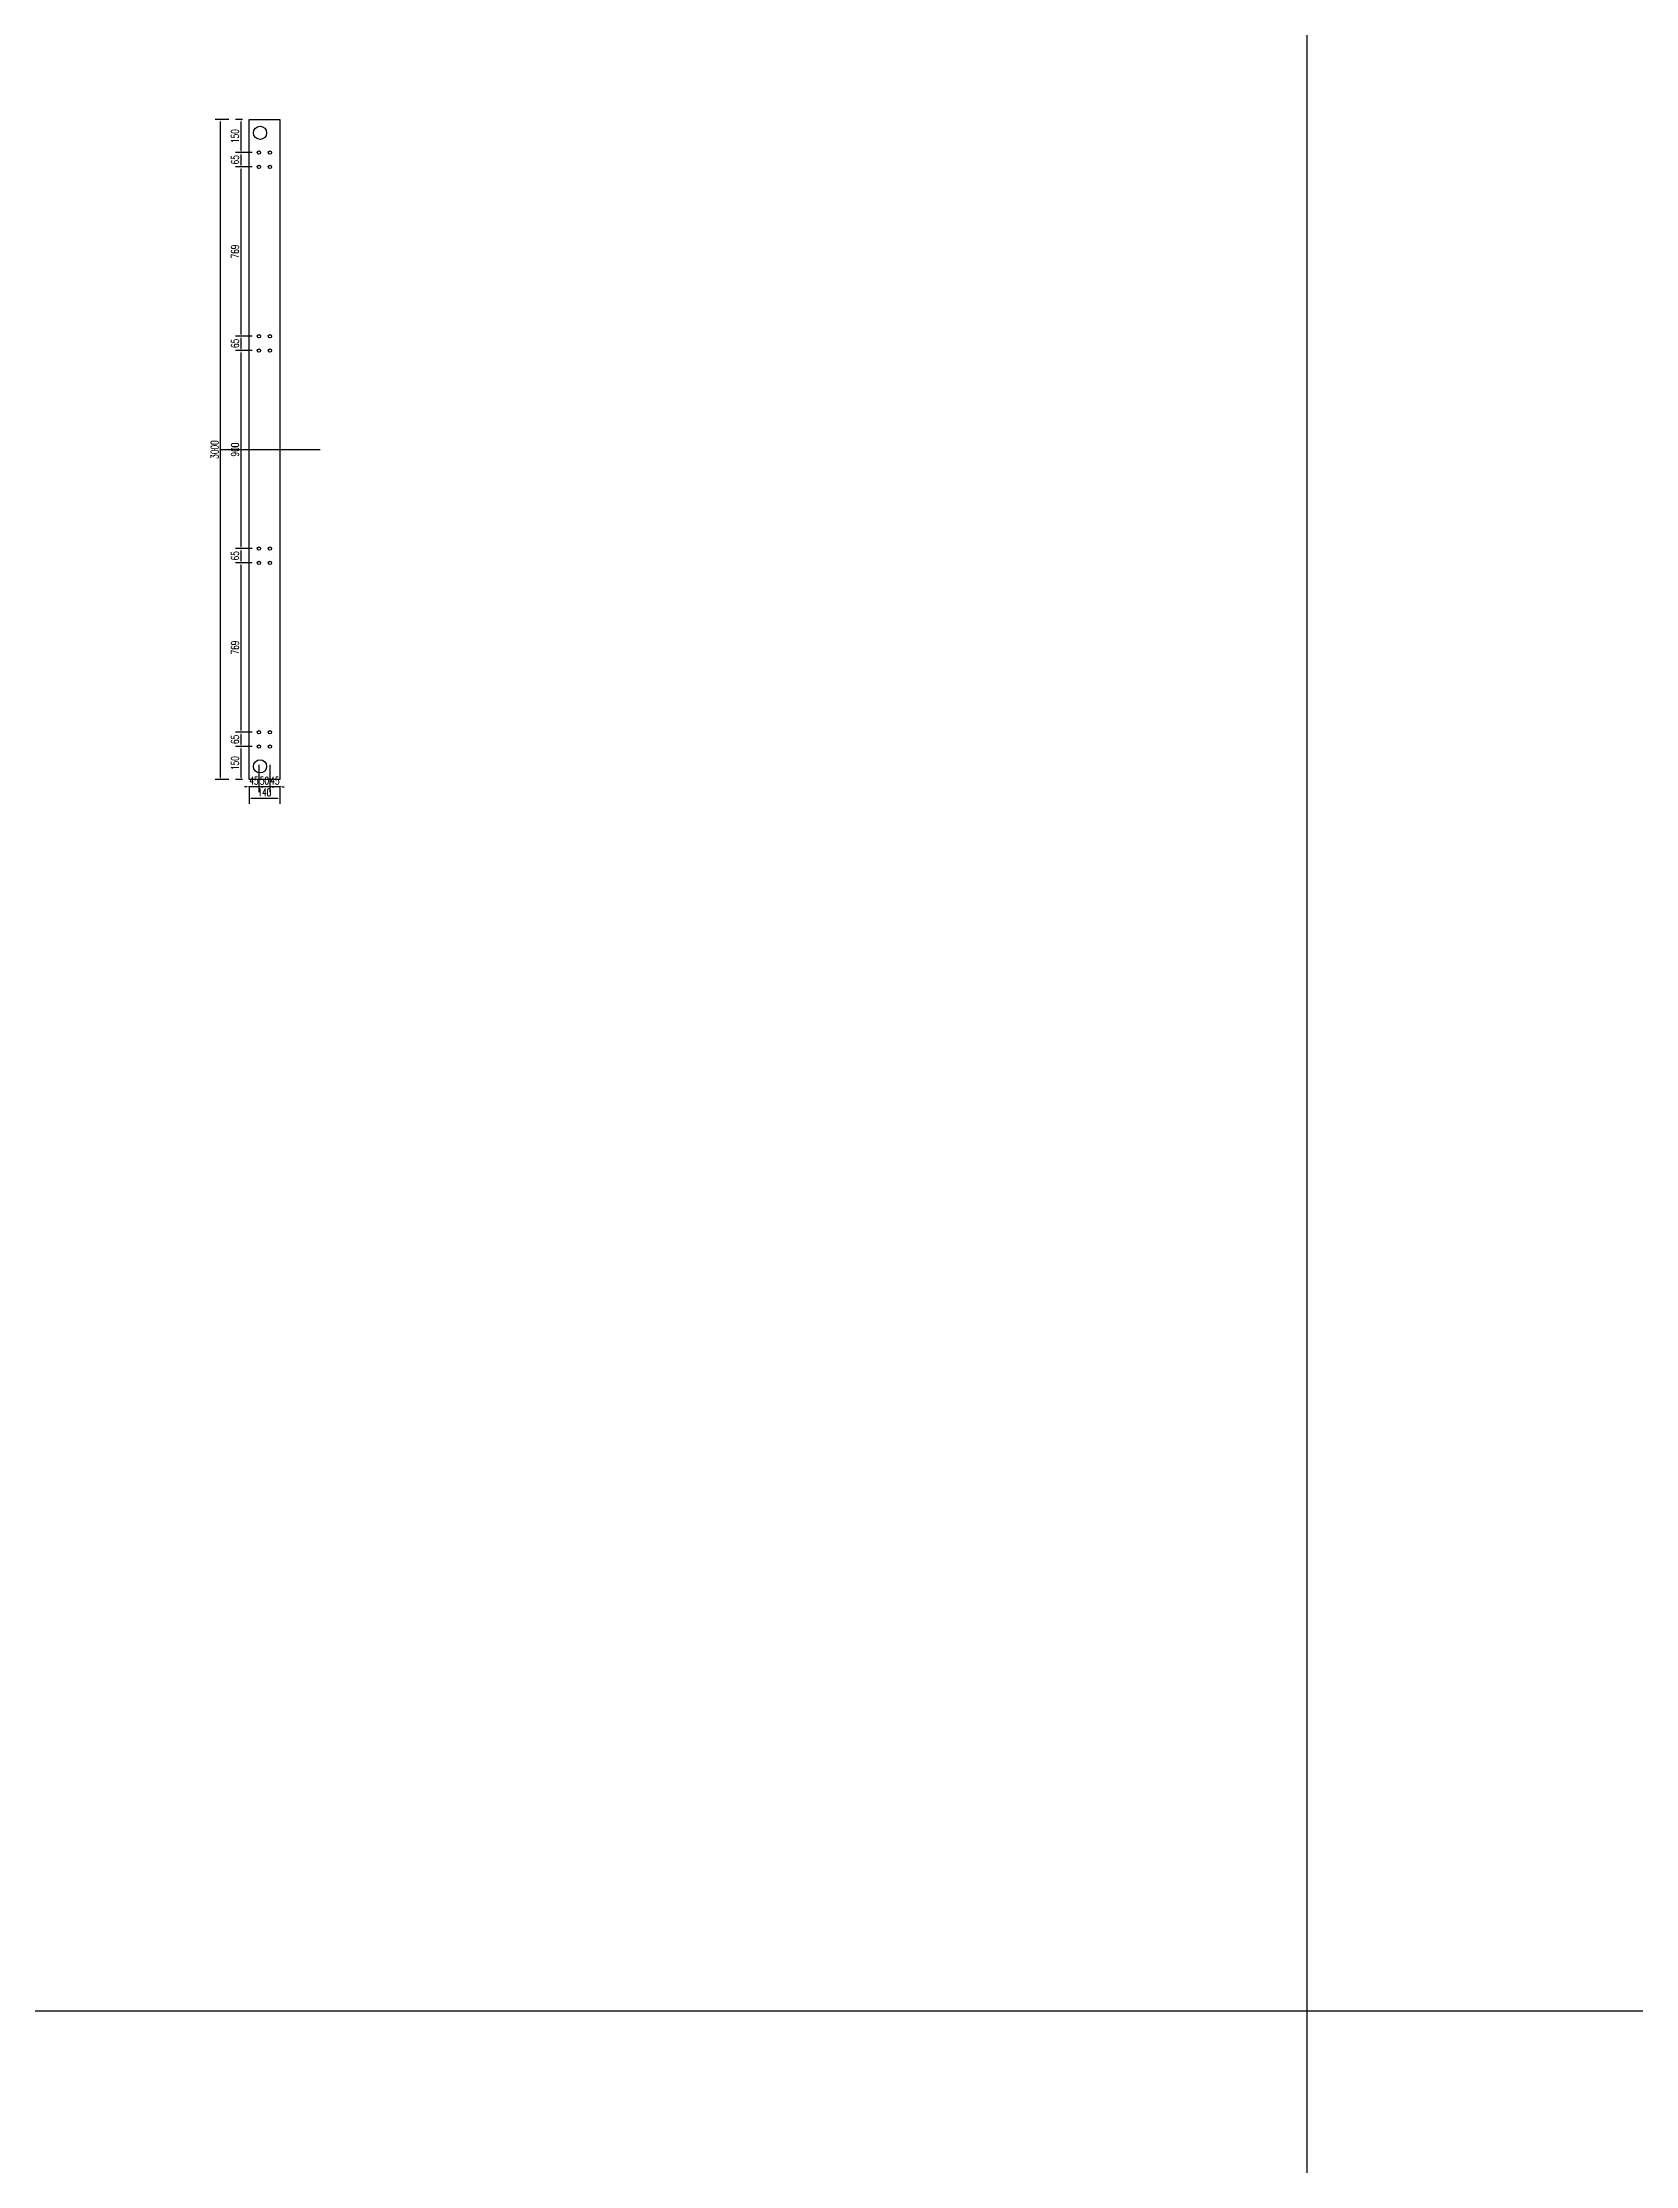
# Model space of a CAD drawing. Extents: x 1254079 to 1500931, y -102737 to 142253.
# Drawn here: x 1343979 to 1351223, y 46835 to 56486 of the extents above; entities that cross this region are included whole.
import ezdxf

# ---------------------------------------------------------------- set-up
doc = ezdxf.new("R2010")
doc.units = 0
doc.header["$LTSCALE"] = 1000
doc.header["$MEASUREMENT"] = 0
doc.layers.add('14#槽钢', color=3, linetype='Continuous')
doc.layers.add('W-STEEL_FRAME钢架', color=3, linetype='Continuous')
doc.styles.add('STANDARD_T3', font='simplex.shx', dxfattribs={"width": 0.7, "bigfont": 'gbcbig.shx'})
doc.dimstyles.new('W&&10', dxfattribs={"dimtxt": 35, "dimasz": 10, "dimexe": 25, "dimexo": 30, "dimgap": 10, "dimtad": 1, "dimdec": 0, "dimzin": 0, "dimdsep": 46, "dimtxsty": 'STANDARD_T3', "dimcen": 0.09, "dimclrd": 1, "dimclre": 1, "dimclrt": 7, "dimazin": 2, "dimtfac": 1, "dimtdec": 0, "dimtix": 1, "dimtmove": 2, "dimatfit": 3, "dimfxl": 100, "dimtolj": 1, "dimtzin": 0, "dimarcsym": 0})

# ---------------------------------------------------------------- blocks, each defined once
blk = doc.blocks.new('*U400')
at = {"layer": '14#槽钢'}
blk.add_lwpolyline([(0, 29945.5), (0, -29945.5)], dxfattribs=at)
blk = doc.blocks.new('*U401')
at = {"layer": '14#槽钢', "color": 0, "linetype": 'ByBlock', "lineweight": -2, "transparency": 16777216}
blk.add_blockref('*U400', (65284.9, 0), dxfattribs=at)
blk = doc.blocks.new('*D585')
at = {"layer": 'Defpoints', "color": 0, "transparency": 16777216}
for p in [(1344882.2, 53285.4), (1344963.6, 53285.4), (1344918.6, 53135.4)]:
    blk.add_point(p, dxfattribs=at)
at = {"layer": 'W-STEEL_FRAME钢架', "color": 1, "lineweight": -2, "transparency": 16777216}
for p, q in [((1344933.6, 53285.4), (1344857.2, 53285.4)), ((1344882.2, 53145.4), (1344882.2, 53275.4)), ((1344888.6, 53135.4), (1344857.2, 53135.4))]:
    blk.add_line(p, q, dxfattribs=at)
at = {"layer": 'W-STEEL_FRAME钢架', "color": 1, "transparency": 16777216}
for points in [[(1344880.5, 53275.4), (1344883.9, 53275.4), (1344882.2, 53285.4)], [(1344880.5, 53145.4), (1344883.9, 53145.4), (1344882.2, 53135.4)]]:
    blk.add_solid(points, dxfattribs=at)
at = {"layer": 'W-STEEL_FRAME钢架', "color": 7, "transparency": 16777216, "insert": (1344854.7, 53210.4), "char_height": 35, "attachment_point": 5, "rotation": 90, "style": 'STANDARD_T3'}
blk.add_mtext('\\A1;150', dxfattribs=at)
blk = doc.blocks.new('*D586')
at = {"layer": 'Defpoints', "color": 0, "transparency": 16777216}
for p in [(1344882.2, 53350.7), (1344963.6, 53350.7), (1344963.6, 53285.4)]:
    blk.add_point(p, dxfattribs=at)
at = {"layer": 'W-STEEL_FRAME钢架', "color": 1, "lineweight": -2, "transparency": 16777216}
for p, q in [((1344933.6, 53350.7), (1344857.2, 53350.7)), ((1344933.6, 53285.4), (1344857.2, 53285.4)), ((1344882.2, 53295.4), (1344882.2, 53340.7))]:
    blk.add_line(p, q, dxfattribs=at)
at = {"layer": 'W-STEEL_FRAME钢架', "color": 1, "transparency": 16777216}
for points in [[(1344880.5, 53340.7), (1344883.9, 53340.7), (1344882.2, 53350.7)], [(1344880.5, 53295.4), (1344883.9, 53295.4), (1344882.2, 53285.4)]]:
    blk.add_solid(points, dxfattribs=at)
at = {"layer": 'W-STEEL_FRAME钢架', "color": 7, "transparency": 16777216, "insert": (1344854.7, 53318.1), "char_height": 35, "attachment_point": 5, "rotation": 90, "style": 'STANDARD_T3'}
blk.add_mtext('\\A1;65', dxfattribs=at)
blk = doc.blocks.new('*D587')
at = {"layer": 'Defpoints', "color": 0, "transparency": 16777216}
for p in [(1344882.2, 54120.1), (1344963.6, 54120.1), (1344963.6, 53350.7)]:
    blk.add_point(p, dxfattribs=at)
at = {"layer": 'W-STEEL_FRAME钢架', "color": 1, "lineweight": -2, "transparency": 16777216}
for p, q in [((1344933.6, 54120.1), (1344857.2, 54120.1)), ((1344882.2, 53360.7), (1344882.2, 54110.1)), ((1344933.6, 53350.7), (1344857.2, 53350.7))]:
    blk.add_line(p, q, dxfattribs=at)
at = {"layer": 'W-STEEL_FRAME钢架', "color": 1, "transparency": 16777216}
for points in [[(1344880.5, 54110.1), (1344883.9, 54110.1), (1344882.2, 54120.1)], [(1344880.5, 53360.7), (1344883.9, 53360.7), (1344882.2, 53350.7)]]:
    blk.add_solid(points, dxfattribs=at)
at = {"layer": 'W-STEEL_FRAME钢架', "color": 7, "transparency": 16777216, "insert": (1344854.7, 53735.4), "char_height": 35, "attachment_point": 5, "rotation": 90, "style": 'STANDARD_T3'}
blk.add_mtext('\\A1;769', dxfattribs=at)
blk = doc.blocks.new('*D588')
at = {"layer": 'Defpoints', "color": 0, "transparency": 16777216}
for p in [(1344882.2, 54185.4), (1344963.6, 54185.4), (1344963.6, 54120.1)]:
    blk.add_point(p, dxfattribs=at)
at = {"layer": 'W-STEEL_FRAME钢架', "color": 1, "lineweight": -2, "transparency": 16777216}
for p, q in [((1344933.6, 54185.4), (1344857.2, 54185.4)), ((1344882.2, 54130.1), (1344882.2, 54175.4)), ((1344933.6, 54120.1), (1344857.2, 54120.1))]:
    blk.add_line(p, q, dxfattribs=at)
at = {"layer": 'W-STEEL_FRAME钢架', "color": 1, "transparency": 16777216}
for points in [[(1344880.5, 54175.4), (1344883.9, 54175.4), (1344882.2, 54185.4)], [(1344880.5, 54130.1), (1344883.9, 54130.1), (1344882.2, 54120.1)]]:
    blk.add_solid(points, dxfattribs=at)
at = {"layer": 'W-STEEL_FRAME钢架', "color": 7, "transparency": 16777216, "insert": (1344854.7, 54152.7), "char_height": 35, "attachment_point": 5, "rotation": 90, "style": 'STANDARD_T3'}
blk.add_mtext('\\A1;65', dxfattribs=at)
blk = doc.blocks.new('*D589')
at = {"layer": 'Defpoints', "color": 0, "transparency": 16777216}
for p in [(1344882.2, 55085.4), (1344963.6, 55085.4), (1344963.6, 54185.4)]:
    blk.add_point(p, dxfattribs=at)
at = {"layer": 'W-STEEL_FRAME钢架', "color": 1, "lineweight": -2, "transparency": 16777216}
for p, q in [((1344933.6, 55085.4), (1344857.2, 55085.4)), ((1344882.2, 54195.4), (1344882.2, 55075.4)), ((1344933.6, 54185.4), (1344857.2, 54185.4))]:
    blk.add_line(p, q, dxfattribs=at)
at = {"layer": 'W-STEEL_FRAME钢架', "color": 1, "transparency": 16777216}
for points in [[(1344880.5, 55075.4), (1344883.9, 55075.4), (1344882.2, 55085.4)], [(1344880.5, 54195.4), (1344883.9, 54195.4), (1344882.2, 54185.4)]]:
    blk.add_solid(points, dxfattribs=at)
at = {"layer": 'W-STEEL_FRAME钢架', "color": 7, "transparency": 16777216, "insert": (1344854.7, 54635.4), "char_height": 35, "attachment_point": 5, "rotation": 90, "style": 'STANDARD_T3'}
blk.add_mtext('\\A1;900', dxfattribs=at)
blk = doc.blocks.new('*D590')
at = {"layer": 'Defpoints', "color": 0, "transparency": 16777216}
for p in [(1344882.2, 55985.4), (1344963.6, 55985.4), (1344963.6, 55920.1)]:
    blk.add_point(p, dxfattribs=at)
at = {"layer": 'W-STEEL_FRAME钢架', "color": 1, "lineweight": -2, "transparency": 16777216}
for p, q in [((1344933.6, 55985.4), (1344857.2, 55985.4)), ((1344882.2, 55930.1), (1344882.2, 55975.4)), ((1344933.6, 55920.1), (1344857.2, 55920.1))]:
    blk.add_line(p, q, dxfattribs=at)
at = {"layer": 'W-STEEL_FRAME钢架', "color": 1, "transparency": 16777216}
for points in [[(1344880.5, 55975.4), (1344883.9, 55975.4), (1344882.2, 55985.4)], [(1344880.5, 55930.1), (1344883.9, 55930.1), (1344882.2, 55920.1)]]:
    blk.add_solid(points, dxfattribs=at)
at = {"layer": 'W-STEEL_FRAME钢架', "color": 7, "transparency": 16777216, "insert": (1344854.7, 55952.7), "char_height": 35, "attachment_point": 5, "rotation": 90, "style": 'STANDARD_T3'}
blk.add_mtext('\\A1;65', dxfattribs=at)
blk = doc.blocks.new('*D591')
at = {"layer": 'Defpoints', "color": 0, "transparency": 16777216}
for p in [(1344882.2, 56135.4), (1344918.6, 56135.4), (1344963.6, 55985.4)]:
    blk.add_point(p, dxfattribs=at)
at = {"layer": 'W-STEEL_FRAME钢架', "color": 1, "lineweight": -2, "transparency": 16777216}
for p, q in [((1344888.6, 56135.4), (1344857.2, 56135.4)), ((1344882.2, 55995.4), (1344882.2, 56125.4)), ((1344933.6, 55985.4), (1344857.2, 55985.4))]:
    blk.add_line(p, q, dxfattribs=at)
at = {"layer": 'W-STEEL_FRAME钢架', "color": 1, "transparency": 16777216}
for points in [[(1344880.5, 56125.4), (1344883.9, 56125.4), (1344882.2, 56135.4)], [(1344880.5, 55995.4), (1344883.9, 55995.4), (1344882.2, 55985.4)]]:
    blk.add_solid(points, dxfattribs=at)
at = {"layer": 'W-STEEL_FRAME钢架', "color": 7, "transparency": 16777216, "insert": (1344854.7, 56060.4), "char_height": 35, "attachment_point": 5, "rotation": 90, "style": 'STANDARD_T3'}
blk.add_mtext('\\A1;150', dxfattribs=at)
blk = doc.blocks.new('*D592')
at = {"layer": 'Defpoints', "color": 0, "transparency": 16777216}
for p in [(1344918.6, 53135.4), (1345058.6, 53135.4), (1344918.6, 53049.9)]:
    blk.add_point(p, dxfattribs=at)
at = {"layer": 'W-STEEL_FRAME钢架', "color": 1, "lineweight": -2, "transparency": 16777216}
for p, q in [((1344918.6, 53105.4), (1344918.6, 53024.9)), ((1345058.6, 53105.4), (1345058.6, 53024.9)), ((1345048.6, 53049.9), (1344928.6, 53049.9))]:
    blk.add_line(p, q, dxfattribs=at)
at = {"layer": 'W-STEEL_FRAME钢架', "color": 1, "transparency": 16777216}
for points in [[(1344928.6, 53051.5), (1344928.6, 53048.2), (1344918.6, 53049.9)], [(1345048.6, 53051.5), (1345048.6, 53048.2), (1345058.6, 53049.9)]]:
    blk.add_solid(points, dxfattribs=at)
at = {"layer": 'W-STEEL_FRAME钢架', "color": 7, "transparency": 16777216, "insert": (1344988.6, 53077.4), "char_height": 35, "attachment_point": 5, "style": 'STANDARD_T3'}
blk.add_mtext('\\A1;140', dxfattribs=at)
blk = doc.blocks.new('*D593')
at = {"layer": 'Defpoints', "color": 0, "transparency": 16777216}
for p in [(1345013.6, 53285.4), (1345013.6, 53102.7), (1345058.6, 53135.4)]:
    blk.add_point(p, dxfattribs=at)
at = {"layer": 'W-STEEL_FRAME钢架', "color": 1, "lineweight": -2, "transparency": 16777216}
for p, q in [((1345013.6, 53202.7), (1345013.6, 53077.7)), ((1345003.6, 53102.7), (1344993.6, 53102.7)), ((1345058.6, 53102.7), (1345013.6, 53102.7)), ((1345058.6, 53105.4), (1345058.6, 53077.7)), ((1345068.6, 53102.7), (1345078.6, 53102.7))]:
    blk.add_line(p, q, dxfattribs=at)
at = {"layer": 'W-STEEL_FRAME钢架', "color": 1, "transparency": 16777216}
for points in [[(1345003.6, 53104.4), (1345003.6, 53101), (1345013.6, 53102.7)], [(1345068.6, 53104.4), (1345068.6, 53101), (1345058.6, 53102.7)]]:
    blk.add_solid(points, dxfattribs=at)
at = {"layer": 'W-STEEL_FRAME钢架', "color": 7, "transparency": 16777216, "insert": (1345036.1, 53130.2), "char_height": 35, "attachment_point": 5, "style": 'STANDARD_T3'}
blk.add_mtext('\\A1;45', dxfattribs=at)
blk = doc.blocks.new('*D594')
at = {"layer": 'Defpoints', "color": 0, "transparency": 16777216}
for p in [(1344963.6, 53285.4), (1345013.6, 53285.4), (1344963.6, 53102.7)]:
    blk.add_point(p, dxfattribs=at)
at = {"layer": 'W-STEEL_FRAME钢架', "color": 1, "lineweight": -2, "transparency": 16777216}
for p, q in [((1344963.6, 53202.7), (1344963.6, 53077.7)), ((1345013.6, 53202.7), (1345013.6, 53077.7)), ((1344953.6, 53102.7), (1344943.6, 53102.7)), ((1345013.6, 53102.7), (1344963.6, 53102.7)), ((1345023.6, 53102.7), (1345033.6, 53102.7))]:
    blk.add_line(p, q, dxfattribs=at)
at = {"layer": 'W-STEEL_FRAME钢架', "color": 1, "transparency": 16777216}
for points in [[(1344953.6, 53104.4), (1344953.6, 53101), (1344963.6, 53102.7)], [(1345023.6, 53104.4), (1345023.6, 53101), (1345013.6, 53102.7)]]:
    blk.add_solid(points, dxfattribs=at)
at = {"layer": 'W-STEEL_FRAME钢架', "color": 7, "transparency": 16777216, "insert": (1344988.6, 53130.2), "char_height": 35, "attachment_point": 5, "style": 'STANDARD_T3'}
blk.add_mtext('\\A1;50', dxfattribs=at)
blk = doc.blocks.new('*D494')
at = {"layer": 'Defpoints', "color": 0, "transparency": 16777216}
for p in [(1344963.6, 53285.4), (1344918.6, 53135.4), (1344918.6, 53102.7)]:
    blk.add_point(p, dxfattribs=at)
at = {"layer": 'W-STEEL_FRAME钢架', "color": 1, "lineweight": -2, "transparency": 16777216}
for p, q in [((1344963.6, 53202.7), (1344963.6, 53077.7)), ((1344908.6, 53102.7), (1344898.6, 53102.7)), ((1344918.6, 53105.4), (1344918.6, 53077.7)), ((1344963.6, 53102.7), (1344918.6, 53102.7)), ((1344973.6, 53102.7), (1344983.6, 53102.7))]:
    blk.add_line(p, q, dxfattribs=at)
at = {"layer": 'W-STEEL_FRAME钢架', "color": 1, "transparency": 16777216}
for points in [[(1344908.6, 53104.4), (1344908.6, 53101), (1344918.6, 53102.7)], [(1344973.6, 53104.4), (1344973.6, 53101), (1344963.6, 53102.7)]]:
    blk.add_solid(points, dxfattribs=at)
at = {"layer": 'W-STEEL_FRAME钢架', "color": 7, "transparency": 16777216, "insert": (1344941.1, 53130.2), "char_height": 35, "attachment_point": 5, "style": 'STANDARD_T3'}
blk.add_mtext('\\A1;45', dxfattribs=at)
blk = doc.blocks.new('*D495')
at = {"layer": 'Defpoints', "color": 0, "transparency": 16777216}
for p in [(1344789.4, 56135.4), (1344857.2, 56135.4), (1344857.2, 53135.4)]:
    blk.add_point(p, dxfattribs=at)
at = {"layer": 'W-STEEL_FRAME钢架', "color": 1, "lineweight": -2, "transparency": 16777216}
for p, q in [((1344827.2, 56135.4), (1344764.4, 56135.4)), ((1344789.4, 53145.4), (1344789.4, 56125.4)), ((1344827.2, 53135.4), (1344764.4, 53135.4))]:
    blk.add_line(p, q, dxfattribs=at)
at = {"layer": 'W-STEEL_FRAME钢架', "color": 1, "transparency": 16777216}
for points in [[(1344787.7, 56125.4), (1344791, 56125.4), (1344789.4, 56135.4)], [(1344787.7, 53145.4), (1344791, 53145.4), (1344789.4, 53135.4)]]:
    blk.add_solid(points, dxfattribs=at)
at = {"layer": 'W-STEEL_FRAME钢架', "color": 7, "transparency": 16777216, "insert": (1344761.9, 54635.4), "char_height": 35, "attachment_point": 5, "rotation": 90, "style": 'STANDARD_T3'}
blk.add_mtext('\\A1;3000', dxfattribs=at)
blk = doc.blocks.new('*D595')
at = {"layer": 'Defpoints', "color": 0, "transparency": 16777216}
for p in [(1344882.2, 55150.7), (1344963.6, 55150.7), (1344963.6, 55085.4)]:
    blk.add_point(p, dxfattribs=at)
at = {"layer": 'W-STEEL_FRAME钢架', "color": 1, "lineweight": -2, "transparency": 16777216}
for p, q in [((1344933.6, 55150.7), (1344857.2, 55150.7)), ((1344882.2, 55095.4), (1344882.2, 55140.7)), ((1344933.6, 55085.4), (1344857.2, 55085.4))]:
    blk.add_line(p, q, dxfattribs=at)
at = {"layer": 'W-STEEL_FRAME钢架', "color": 1, "transparency": 16777216}
for points in [[(1344880.5, 55140.7), (1344883.9, 55140.7), (1344882.2, 55150.7)], [(1344880.5, 55095.4), (1344883.9, 55095.4), (1344882.2, 55085.4)]]:
    blk.add_solid(points, dxfattribs=at)
at = {"layer": 'W-STEEL_FRAME钢架', "color": 7, "transparency": 16777216, "insert": (1344854.7, 55118.1), "char_height": 35, "attachment_point": 5, "rotation": 90, "style": 'STANDARD_T3'}
blk.add_mtext('\\A1;65', dxfattribs=at)
blk = doc.blocks.new('*D596')
at = {"layer": 'Defpoints', "color": 0, "transparency": 16777216}
for p in [(1344882.2, 55920.1), (1344918.6, 55920.1), (1344963.6, 55150.7)]:
    blk.add_point(p, dxfattribs=at)
at = {"layer": 'W-STEEL_FRAME钢架', "color": 1, "lineweight": -2, "transparency": 16777216}
for p, q in [((1344888.6, 55920.1), (1344857.2, 55920.1)), ((1344882.2, 55160.7), (1344882.2, 55910.1)), ((1344933.6, 55150.7), (1344857.2, 55150.7))]:
    blk.add_line(p, q, dxfattribs=at)
at = {"layer": 'W-STEEL_FRAME钢架', "color": 1, "transparency": 16777216}
for points in [[(1344880.5, 55910.1), (1344883.9, 55910.1), (1344882.2, 55920.1)], [(1344880.5, 55160.7), (1344883.9, 55160.7), (1344882.2, 55150.7)]]:
    blk.add_solid(points, dxfattribs=at)
at = {"layer": 'W-STEEL_FRAME钢架', "color": 7, "transparency": 16777216, "insert": (1344854.7, 55535.4), "char_height": 35, "attachment_point": 5, "rotation": 90, "style": 'STANDARD_T3'}
blk.add_mtext('\\A1;769', dxfattribs=at)

msp = doc.modelspace()

# ---------------------------------------------------------------- linework, layer by layer
at = {"layer": '14#槽钢'}
msp.add_lwpolyline([(1284443.8, 47538.8), (1371490.4, 47538.8)], dxfattribs=at)
at = {"layer": 'W-STEEL_FRAME钢架'}
msp.add_line((1344789.4, 54635.4), (1345241.9, 54635.4), dxfattribs=at)
msp.add_lwpolyline([(1344918.6, 53135.4), (1344918.6, 56135.4), (1345058.6, 56135.4), (1345058.6, 53135.4)], close=True, dxfattribs=at)
for centre in [(1344968.6, 56075.4), (1344968.6, 53195.4)]:
    msp.add_circle(centre, 30, dxfattribs=at)
at = {"layer": 'W-STEEL_FRAME钢架', "color": 1}
for centre in [(1344963.6, 55985.4), (1345013.6, 55985.4), (1344963.6, 55920.1), (1345013.6, 55920.1), (1344963.6, 55150.7), (1345013.6, 55150.7), (1344963.6, 55085.4), (1345013.6, 55085.4), (1344963.6, 54185.4), (1345013.6, 54185.4), (1344963.6, 54120.1), (1345013.6, 54120.1), (1344963.6, 53350.7), (1344963.6, 53285.4), (1345013.6, 53350.7), (1345013.6, 53285.4)]:
    msp.add_circle(centre, 7.5, dxfattribs=at)

# ---------------------------------------------------------------- block references
at = {"layer": '14#槽钢'}
msp.add_blockref('*U401', (1284443.8, 32566), dxfattribs=at)

# ---------------------------------------------------------------- dimensions: what is measured, and where the dimension line sits
at = {"layer": 'W-STEEL_FRAME钢架'}
for base, p1, p2, angle, picture, middle in [((1344789.4, 56135.4), (1344857.2, 53135.4), (1344857.2, 56135.4), 90, '*D495', (1344761.9, 54635.4)), ((1344882.2, 56135.4), (1344963.6, 55985.4), (1344918.6, 56135.4), 90, '*D591', (1344854.7, 56060.4)), ((1344882.2, 55985.4), (1344963.6, 55920.1), (1344963.6, 55985.4), 90, '*D590', (1344854.7, 55952.7)), ((1344882.2, 55920.1), (1344963.6, 55150.7), (1344918.6, 55920.1), 90, '*D596', (1344854.7, 55535.4)), ((1344882.2, 55150.7), (1344963.6, 55085.4), (1344963.6, 55150.7), 90, '*D595', (1344854.7, 55118.1)), ((1344882.2, 55085.4), (1344963.6, 54185.4), (1344963.6, 55085.4), 90, '*D589', (1344854.7, 54635.4)), ((1344882.2, 54185.4), (1344963.6, 54120.1), (1344963.6, 54185.4), 90, '*D588', (1344854.7, 54152.7)), ((1344882.2, 54120.1), (1344963.6, 53350.7), (1344963.6, 54120.1), 90, '*D587', (1344854.7, 53735.4)), ((1344882.2, 53350.7), (1344963.6, 53285.4), (1344963.6, 53350.7), 90, '*D586', (1344854.7, 53318.1)), ((1344882.2, 53285.4), (1344918.6, 53135.4), (1344963.6, 53285.4), 90, '*D585', (1344854.7, 53210.4)), ((1344918.6, 53049.9), (1345058.6, 53135.4), (1344918.6, 53135.4), 180, '*D592', (1344988.6, 53077.4))]:
    dim = msp.add_linear_dim(base=base, p1=p1, p2=p2, angle=angle, dimstyle='W&&10', dxfattribs=at)
    dim.commit()
    dim.dimension.update_dxf_attribs({"geometry": picture, "text_midpoint": middle})
for base, p1, p2, picture, middle in [((1344918.6, 53102.7), (1344963.6, 53285.4), (1344918.6, 53135.4), '*D494', (1344941.1, 53130.2)), ((1344963.6, 53102.7), (1345013.6, 53285.4), (1344963.6, 53285.4), '*D594', (1344988.6, 53130.2)), ((1345013.6, 53102.7), (1345058.6, 53135.4), (1345013.6, 53285.4), '*D593', (1345036.1, 53130.2))]:
    dim = msp.add_linear_dim(base=base, p1=p1, p2=p2, angle=180, dimstyle='W&&10', override={"dimfxlon": 1}, dxfattribs=at)
    dim.commit()
    dim.dimension.update_dxf_attribs({"geometry": picture, "text_midpoint": middle})

doc.saveas('drawing.dxf')
